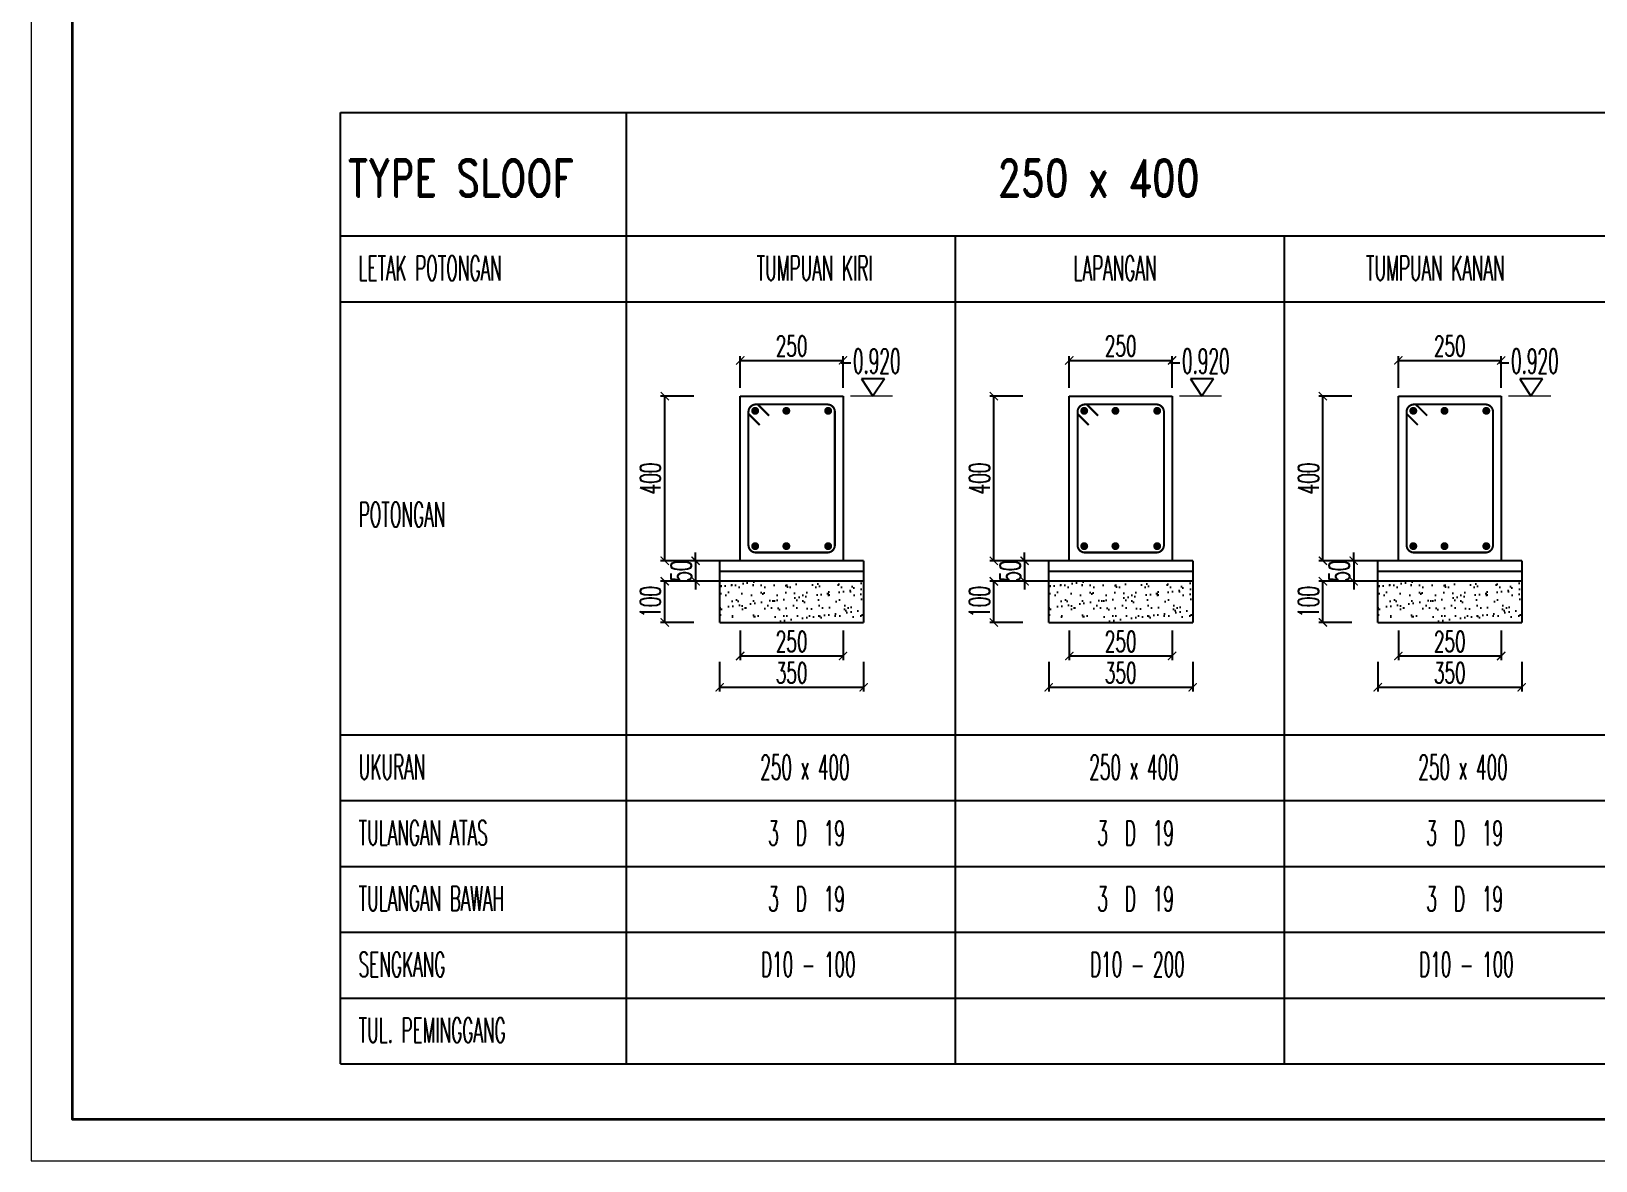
# Model space of a CAD drawing. Header units: inches. Extents: x 266054 to 836293, y -258454 to -102650.
# Drawn here: x 356461 to 375477, y -193542 to -179813 of the extents above; entities that cross this region are included whole.
import ezdxf
from ezdxf.enums import TextEntityAlignment as Align

# ---------------------------------------------------------------- set-up
doc = ezdxf.new("R2010")
doc.units = ezdxf.units.IN
doc.header["$LTSCALE"] = 800
doc.header["$MEASUREMENT"] = 0
for name, color, linetype, lineweight in [('BESI', 1, 'Continuous', 13), ('DIM', 251, 'Continuous', 0), ('GRS KOP', 1, 'Continuous', 35), ('hacht', 8, 'Continuous', 5), ('kop', 7, 'Continuous', 20)]:
    doc.layers.add(name, color=color, linetype=linetype, lineweight=lineweight)
for name, color, linetype in [('HAT', 8, 'Continuous'), ('LOGO', 7, 'Continuous'), ('sloop', 4, 'Continuous'), ('TEXT', 4, 'Continuous'), ('WALL', 7, 'Continuous')]:
    doc.layers.add(name, color=color, linetype=linetype)
doc.styles.add('BARU', font='arial.ttf')
doc.styles.add('rm', font='romans.shx', dxfattribs={"width": 0.6, "height": 250})
doc.styles.add('ROMANS', font='romans.shx', dxfattribs={"width": 0.8, "height": 0.25})
doc.styles.get("Standard").update_dxf_attribs({"font": 'romans.shx'})
doc.styles.add('X1', font='romand.shx', dxfattribs={"width": 0.75})
doc.linetypes.add('BATTING', pattern='A,0.0001,-0.1,[134,ltypeshp.shx,S=0.1,R=0,X=-0.1,Y=0],-0.2,[134,ltypeshp.shx,S=0.1,R=180,X=0.1,Y=0],-0.1', length=0.4001)
doc.dimstyles.new('Copy of 100', dxfattribs={"dimtxt": 200, "dimasz": 100, "dimexe": 50, "dimexo": 100, "dimgap": 50, "dimtad": 1, "dimdec": 0, "dimzin": 0, "dimdsep": 46, "dimtxsty": 'rm', "dimblk": 'ARCHTICK', "dimcen": 0.09, "dimclrd": 16, "dimclre": 16, "dimclrt": 7, "dimadec": 0, "dimazin": 0, "dimtfac": 1, "dimtdec": 0, "dimtix": 1, "dimtmove": 2, "dimatfit": 3, "dimfxl": 0, "dimtolj": 1, "dimtzin": 0, "dimarcsym": 0})

# ---------------------------------------------------------------- blocks, each defined once
blk = doc.blocks.new('kop')
at = {"layer": 'GRS KOP'}
blk.add_lwpolyline([(1, 54), (83, 54), (83, 1), (1, 1)], close=True, dxfattribs=at)
at = {"layer": 'kop', "color": 7}
for p, q in [((0, 55), (0, 0)), ((0, 0), (84, 0))]:
    blk.add_line(p, q, dxfattribs=at)
at = {"layer": 'kop', "style": 'BARU', "flags": 4}
for p, height in [((73.8, 5.4), 0.35), ((80.303, 5.382), 0.25), ((73.8, 4.9), 0.35), ((80.303, 4.882), 0.25), ((73.8, 4.4), 0.35), ((80.303, 4.382), 0.25)]:
    blk.add_attdef('-', p, '', height=height, dxfattribs=at)
at = {"layer": 'kop', "flags": 4}
for tag, p in [('AR-00', (78.057, 2.648)), ('00', (81.238, 2.647))]:
    blk.add_attdef(tag, text='', height=0.35, dxfattribs=at).set_placement(p, align=Align.MIDDLE)
blk = doc.blocks.new('_ArchTick')
at = {"layer": 'LOGO', "color": 0, "const_width": 0.15}
blk.add_lwpolyline([(-0.5, -0.5), (0.5, 0.5)], dxfattribs=at)
blk = doc.blocks.new('*D264')
at = {"layer": 'Defpoints', "color": 0}
for p in [(364161, -184249), (364613, -184249), (364613, -186249)]:
    blk.add_point(p, dxfattribs=at)
at = {"layer": 'DIM', "color": 16, "lineweight": -2}
for p, q in [((364513, -184249), (364111, -184249)), ((364161, -186249), (364161, -184249)), ((364513, -186249), (364111, -186249))]:
    blk.add_line(p, q, dxfattribs=at)
at = {"layer": 'DIM', "color": 16, "lineweight": -2, "xscale": 100, "yscale": 100, "zscale": 100}
for p, rotation in [((364161, -184249), 90), ((364161, -186249), 270)]:
    blk.add_blockref('_ArchTick', p, dxfattribs=dict(at, rotation=rotation))
at = {"layer": 'DIM', "color": 7, "insert": (363986, -185249), "char_height": 250, "attachment_point": 5, "rotation": 90, "style": 'rm'}
blk.add_mtext('\\A1;400', dxfattribs=at)
blk = doc.blocks.new('*D265')
at = {"layer": 'Defpoints', "color": 0}
for p in [(365078, -186996), (366328, -186996), (366328, -187407)]:
    blk.add_point(p, dxfattribs=at)
at = {"layer": 'DIM', "color": 16, "lineweight": -2}
for p, q in [((365078, -187096), (365078, -187457)), ((366328, -187096), (366328, -187457)), ((365078, -187407), (366328, -187407))]:
    blk.add_line(p, q, dxfattribs=at)
at = {"layer": 'DIM', "color": 16, "lineweight": -2, "xscale": 100, "yscale": 100, "zscale": 100, "rotation": 180}
blk.add_blockref('_ArchTick', (365078, -187407), dxfattribs=at)
at = {"layer": 'DIM', "color": 16, "lineweight": -2, "xscale": 100, "yscale": 100, "zscale": 100}
blk.add_blockref('_ArchTick', (366328, -187407), dxfattribs=at)
at = {"layer": 'DIM', "color": 7, "insert": (365703, -187232), "char_height": 250, "attachment_point": 5, "style": 'rm'}
blk.add_mtext('\\A1;250', dxfattribs=at)
blk = doc.blocks.new('*D266')
at = {"layer": 'Defpoints', "color": 0}
for p in [(364828, -187377), (366578, -187377), (366578, -187788)]:
    blk.add_point(p, dxfattribs=at)
at = {"layer": 'DIM', "color": 16, "lineweight": -2}
for p, q in [((364828, -187477), (364828, -187838)), ((366578, -187477), (366578, -187838)), ((364828, -187788), (366578, -187788))]:
    blk.add_line(p, q, dxfattribs=at)
at = {"layer": 'DIM', "color": 16, "lineweight": -2, "xscale": 100, "yscale": 100, "zscale": 100, "rotation": 180}
blk.add_blockref('_ArchTick', (364828, -187788), dxfattribs=at)
at = {"layer": 'DIM', "color": 16, "lineweight": -2, "xscale": 100, "yscale": 100, "zscale": 100}
blk.add_blockref('_ArchTick', (366578, -187788), dxfattribs=at)
at = {"layer": 'DIM', "color": 7, "insert": (365703, -187613), "char_height": 250, "attachment_point": 5, "style": 'rm'}
blk.add_mtext('\\A1;350', dxfattribs=at)
blk = doc.blocks.new('*D267')
at = {"layer": 'Defpoints', "color": 0}
for p in [(364987, -186249), (364535, -186499), (364987, -186499)]:
    blk.add_point(p, dxfattribs=at)
at = {"layer": 'DIM', "color": 16, "lineweight": -2}
for p, q in [((364535, -186249), (364535, -186149)), ((364887, -186249), (364485, -186249)), ((364535, -186249), (364535, -186499)), ((364887, -186499), (364485, -186499)), ((364535, -186499), (364535, -186599))]:
    blk.add_line(p, q, dxfattribs=at)
at = {"layer": 'DIM', "color": 16, "lineweight": -2, "xscale": 100, "yscale": 100, "zscale": 100}
for p, rotation in [((364535, -186249), 270), ((364535, -186499), 90)]:
    blk.add_blockref('_ArchTick', p, dxfattribs=dict(at, rotation=rotation))
at = {"layer": 'DIM', "color": 7, "insert": (364360, -186374), "char_height": 250, "attachment_point": 5, "rotation": 90, "style": 'rm'}
blk.add_mtext('\\A1;50', dxfattribs=at)
blk = doc.blocks.new('*D268')
at = {"layer": 'Defpoints', "color": 0}
for p in [(364161, -186499), (364613, -186499), (364613, -186999)]:
    blk.add_point(p, dxfattribs=at)
at = {"layer": 'DIM', "color": 16, "lineweight": -2}
for p, q in [((364513, -186499), (364111, -186499)), ((364161, -186999), (364161, -186499)), ((364513, -186999), (364111, -186999))]:
    blk.add_line(p, q, dxfattribs=at)
at = {"layer": 'DIM', "color": 16, "lineweight": -2, "xscale": 100, "yscale": 100, "zscale": 100}
for p, rotation in [((364161, -186499), 90), ((364161, -186999), 270)]:
    blk.add_blockref('_ArchTick', p, dxfattribs=dict(at, rotation=rotation))
at = {"layer": 'DIM', "color": 7, "insert": (363986, -186749), "char_height": 250, "attachment_point": 5, "rotation": 90, "style": 'rm'}
blk.add_mtext('\\A1;100', dxfattribs=at)
blk = doc.blocks.new('*D269')
at = {"layer": 'Defpoints', "color": 0}
for p in [(366328, -183814), (365078, -184249), (366328, -184249)]:
    blk.add_point(p, dxfattribs=at)
at = {"layer": 'DIM', "color": 16, "lineweight": -2}
for p, q in [((365078, -184149), (365078, -183764)), ((365078, -183814), (366328, -183814)), ((366328, -184149), (366328, -183764))]:
    blk.add_line(p, q, dxfattribs=at)
at = {"layer": 'DIM', "color": 16, "lineweight": -2, "xscale": 100, "yscale": 100, "zscale": 100, "rotation": 180}
blk.add_blockref('_ArchTick', (365078, -183814), dxfattribs=at)
at = {"layer": 'DIM', "color": 16, "lineweight": -2, "xscale": 100, "yscale": 100, "zscale": 100}
blk.add_blockref('_ArchTick', (366328, -183814), dxfattribs=at)
at = {"layer": 'DIM', "color": 7, "insert": (365703, -183639), "char_height": 250, "attachment_point": 5, "style": 'rm'}
blk.add_mtext('\\A1;250', dxfattribs=at)
blk = doc.blocks.new('*D270')
at = {"layer": 'Defpoints', "color": 0}
for p in [(368161, -184249), (368613, -184249), (368613, -186249)]:
    blk.add_point(p, dxfattribs=at)
at = {"layer": 'DIM', "color": 16, "lineweight": -2}
for p, q in [((368513, -184249), (368111, -184249)), ((368161, -186249), (368161, -184249)), ((368513, -186249), (368111, -186249))]:
    blk.add_line(p, q, dxfattribs=at)
at = {"layer": 'DIM', "color": 16, "lineweight": -2, "xscale": 100, "yscale": 100, "zscale": 100}
for p, rotation in [((368161, -184249), 90), ((368161, -186249), 270)]:
    blk.add_blockref('_ArchTick', p, dxfattribs=dict(at, rotation=rotation))
at = {"layer": 'DIM', "color": 7, "insert": (367986, -185249), "char_height": 250, "attachment_point": 5, "rotation": 90, "style": 'rm'}
blk.add_mtext('\\A1;400', dxfattribs=at)
blk = doc.blocks.new('*D271')
at = {"layer": 'Defpoints', "color": 0}
for p in [(369078, -186996), (370328, -186996), (370328, -187407)]:
    blk.add_point(p, dxfattribs=at)
at = {"layer": 'DIM', "color": 16, "lineweight": -2}
for p, q in [((369078, -187096), (369078, -187457)), ((370328, -187096), (370328, -187457)), ((369078, -187407), (370328, -187407))]:
    blk.add_line(p, q, dxfattribs=at)
at = {"layer": 'DIM', "color": 16, "lineweight": -2, "xscale": 100, "yscale": 100, "zscale": 100, "rotation": 180}
blk.add_blockref('_ArchTick', (369078, -187407), dxfattribs=at)
at = {"layer": 'DIM', "color": 16, "lineweight": -2, "xscale": 100, "yscale": 100, "zscale": 100}
blk.add_blockref('_ArchTick', (370328, -187407), dxfattribs=at)
at = {"layer": 'DIM', "color": 7, "insert": (369703, -187232), "char_height": 250, "attachment_point": 5, "style": 'rm'}
blk.add_mtext('\\A1;250', dxfattribs=at)
blk = doc.blocks.new('*D272')
at = {"layer": 'Defpoints', "color": 0}
for p in [(368828, -187377), (370578, -187377), (370578, -187788)]:
    blk.add_point(p, dxfattribs=at)
at = {"layer": 'DIM', "color": 16, "lineweight": -2}
for p, q in [((368828, -187477), (368828, -187838)), ((370578, -187477), (370578, -187838)), ((368828, -187788), (370578, -187788))]:
    blk.add_line(p, q, dxfattribs=at)
at = {"layer": 'DIM', "color": 16, "lineweight": -2, "xscale": 100, "yscale": 100, "zscale": 100, "rotation": 180}
blk.add_blockref('_ArchTick', (368828, -187788), dxfattribs=at)
at = {"layer": 'DIM', "color": 16, "lineweight": -2, "xscale": 100, "yscale": 100, "zscale": 100}
blk.add_blockref('_ArchTick', (370578, -187788), dxfattribs=at)
at = {"layer": 'DIM', "color": 7, "insert": (369703, -187613), "char_height": 250, "attachment_point": 5, "style": 'rm'}
blk.add_mtext('\\A1;350', dxfattribs=at)
blk = doc.blocks.new('*D273')
at = {"layer": 'Defpoints', "color": 0}
for p in [(368987, -186249), (368535, -186499), (368987, -186499)]:
    blk.add_point(p, dxfattribs=at)
at = {"layer": 'DIM', "color": 16, "lineweight": -2}
for p, q in [((368535, -186249), (368535, -186149)), ((368887, -186249), (368485, -186249)), ((368535, -186249), (368535, -186499)), ((368887, -186499), (368485, -186499)), ((368535, -186499), (368535, -186599))]:
    blk.add_line(p, q, dxfattribs=at)
at = {"layer": 'DIM', "color": 16, "lineweight": -2, "xscale": 100, "yscale": 100, "zscale": 100}
for p, rotation in [((368535, -186249), 270), ((368535, -186499), 90)]:
    blk.add_blockref('_ArchTick', p, dxfattribs=dict(at, rotation=rotation))
at = {"layer": 'DIM', "color": 7, "insert": (368360, -186374), "char_height": 250, "attachment_point": 5, "rotation": 90, "style": 'rm'}
blk.add_mtext('\\A1;50', dxfattribs=at)
blk = doc.blocks.new('*D274')
at = {"layer": 'Defpoints', "color": 0}
for p in [(368161, -186499), (368613, -186499), (368613, -186999)]:
    blk.add_point(p, dxfattribs=at)
at = {"layer": 'DIM', "color": 16, "lineweight": -2}
for p, q in [((368513, -186499), (368111, -186499)), ((368161, -186999), (368161, -186499)), ((368513, -186999), (368111, -186999))]:
    blk.add_line(p, q, dxfattribs=at)
at = {"layer": 'DIM', "color": 16, "lineweight": -2, "xscale": 100, "yscale": 100, "zscale": 100}
for p, rotation in [((368161, -186499), 90), ((368161, -186999), 270)]:
    blk.add_blockref('_ArchTick', p, dxfattribs=dict(at, rotation=rotation))
at = {"layer": 'DIM', "color": 7, "insert": (367986, -186749), "char_height": 250, "attachment_point": 5, "rotation": 90, "style": 'rm'}
blk.add_mtext('\\A1;100', dxfattribs=at)
blk = doc.blocks.new('*D275')
at = {"layer": 'Defpoints', "color": 0}
for p in [(370328, -183814), (369078, -184249), (370328, -184249)]:
    blk.add_point(p, dxfattribs=at)
at = {"layer": 'DIM', "color": 16, "lineweight": -2}
for p, q in [((369078, -184149), (369078, -183764)), ((369078, -183814), (370328, -183814)), ((370328, -184149), (370328, -183764))]:
    blk.add_line(p, q, dxfattribs=at)
at = {"layer": 'DIM', "color": 16, "lineweight": -2, "xscale": 100, "yscale": 100, "zscale": 100, "rotation": 180}
blk.add_blockref('_ArchTick', (369078, -183814), dxfattribs=at)
at = {"layer": 'DIM', "color": 16, "lineweight": -2, "xscale": 100, "yscale": 100, "zscale": 100}
blk.add_blockref('_ArchTick', (370328, -183814), dxfattribs=at)
at = {"layer": 'DIM', "color": 7, "insert": (369703, -183639), "char_height": 250, "attachment_point": 5, "style": 'rm'}
blk.add_mtext('\\A1;250', dxfattribs=at)
blk = doc.blocks.new('*D276')
at = {"layer": 'Defpoints', "color": 0}
for p in [(372161, -184249), (372613, -184249), (372613, -186249)]:
    blk.add_point(p, dxfattribs=at)
at = {"layer": 'DIM', "color": 16, "lineweight": -2}
for p, q in [((372513, -184249), (372111, -184249)), ((372161, -186249), (372161, -184249)), ((372513, -186249), (372111, -186249))]:
    blk.add_line(p, q, dxfattribs=at)
at = {"layer": 'DIM', "color": 16, "lineweight": -2, "xscale": 100, "yscale": 100, "zscale": 100}
for p, rotation in [((372161, -184249), 90), ((372161, -186249), 270)]:
    blk.add_blockref('_ArchTick', p, dxfattribs=dict(at, rotation=rotation))
at = {"layer": 'DIM', "color": 7, "insert": (371986, -185249), "char_height": 250, "attachment_point": 5, "rotation": 90, "style": 'rm'}
blk.add_mtext('\\A1;400', dxfattribs=at)
blk = doc.blocks.new('*D277')
at = {"layer": 'Defpoints', "color": 0}
for p in [(373078, -186996), (374328, -186996), (374328, -187407)]:
    blk.add_point(p, dxfattribs=at)
at = {"layer": 'DIM', "color": 16, "lineweight": -2}
for p, q in [((373078, -187096), (373078, -187457)), ((374328, -187096), (374328, -187457)), ((373078, -187407), (374328, -187407))]:
    blk.add_line(p, q, dxfattribs=at)
at = {"layer": 'DIM', "color": 16, "lineweight": -2, "xscale": 100, "yscale": 100, "zscale": 100, "rotation": 180}
blk.add_blockref('_ArchTick', (373078, -187407), dxfattribs=at)
at = {"layer": 'DIM', "color": 16, "lineweight": -2, "xscale": 100, "yscale": 100, "zscale": 100}
blk.add_blockref('_ArchTick', (374328, -187407), dxfattribs=at)
at = {"layer": 'DIM', "color": 7, "insert": (373703, -187232), "char_height": 250, "attachment_point": 5, "style": 'rm'}
blk.add_mtext('\\A1;250', dxfattribs=at)
blk = doc.blocks.new('*D278')
at = {"layer": 'Defpoints', "color": 0}
for p in [(372828, -187377), (374578, -187377), (374578, -187788)]:
    blk.add_point(p, dxfattribs=at)
at = {"layer": 'DIM', "color": 16, "lineweight": -2}
for p, q in [((372828, -187477), (372828, -187838)), ((374578, -187477), (374578, -187838)), ((372828, -187788), (374578, -187788))]:
    blk.add_line(p, q, dxfattribs=at)
at = {"layer": 'DIM', "color": 16, "lineweight": -2, "xscale": 100, "yscale": 100, "zscale": 100, "rotation": 180}
blk.add_blockref('_ArchTick', (372828, -187788), dxfattribs=at)
at = {"layer": 'DIM', "color": 16, "lineweight": -2, "xscale": 100, "yscale": 100, "zscale": 100}
blk.add_blockref('_ArchTick', (374578, -187788), dxfattribs=at)
at = {"layer": 'DIM', "color": 7, "insert": (373703, -187613), "char_height": 250, "attachment_point": 5, "style": 'rm'}
blk.add_mtext('\\A1;350', dxfattribs=at)
blk = doc.blocks.new('*D279')
at = {"layer": 'Defpoints', "color": 0}
for p in [(372987, -186249), (372535, -186499), (372987, -186499)]:
    blk.add_point(p, dxfattribs=at)
at = {"layer": 'DIM', "color": 16, "lineweight": -2}
for p, q in [((372535, -186249), (372535, -186149)), ((372887, -186249), (372485, -186249)), ((372535, -186249), (372535, -186499)), ((372887, -186499), (372485, -186499)), ((372535, -186499), (372535, -186599))]:
    blk.add_line(p, q, dxfattribs=at)
at = {"layer": 'DIM', "color": 16, "lineweight": -2, "xscale": 100, "yscale": 100, "zscale": 100}
for p, rotation in [((372535, -186249), 270), ((372535, -186499), 90)]:
    blk.add_blockref('_ArchTick', p, dxfattribs=dict(at, rotation=rotation))
at = {"layer": 'DIM', "color": 7, "insert": (372360, -186374), "char_height": 250, "attachment_point": 5, "rotation": 90, "style": 'rm'}
blk.add_mtext('\\A1;50', dxfattribs=at)
blk = doc.blocks.new('*D280')
at = {"layer": 'Defpoints', "color": 0}
for p in [(372161, -186499), (372613, -186499), (372613, -186999)]:
    blk.add_point(p, dxfattribs=at)
at = {"layer": 'DIM', "color": 16, "lineweight": -2}
for p, q in [((372513, -186499), (372111, -186499)), ((372161, -186999), (372161, -186499)), ((372513, -186999), (372111, -186999))]:
    blk.add_line(p, q, dxfattribs=at)
at = {"layer": 'DIM', "color": 16, "lineweight": -2, "xscale": 100, "yscale": 100, "zscale": 100}
for p, rotation in [((372161, -186499), 90), ((372161, -186999), 270)]:
    blk.add_blockref('_ArchTick', p, dxfattribs=dict(at, rotation=rotation))
at = {"layer": 'DIM', "color": 7, "insert": (371986, -186749), "char_height": 250, "attachment_point": 5, "rotation": 90, "style": 'rm'}
blk.add_mtext('\\A1;100', dxfattribs=at)
blk = doc.blocks.new('*D281')
at = {"layer": 'Defpoints', "color": 0}
for p in [(374328, -183814), (373078, -184249), (374328, -184249)]:
    blk.add_point(p, dxfattribs=at)
at = {"layer": 'DIM', "color": 16, "lineweight": -2}
for p, q in [((373078, -184149), (373078, -183764)), ((373078, -183814), (374328, -183814)), ((374328, -184149), (374328, -183764))]:
    blk.add_line(p, q, dxfattribs=at)
at = {"layer": 'DIM', "color": 16, "lineweight": -2, "xscale": 100, "yscale": 100, "zscale": 100, "rotation": 180}
blk.add_blockref('_ArchTick', (373078, -183814), dxfattribs=at)
at = {"layer": 'DIM', "color": 16, "lineweight": -2, "xscale": 100, "yscale": 100, "zscale": 100}
blk.add_blockref('_ArchTick', (374328, -183814), dxfattribs=at)
at = {"layer": 'DIM', "color": 7, "insert": (373703, -183639), "char_height": 250, "attachment_point": 5, "style": 'rm'}
blk.add_mtext('\\A1;250', dxfattribs=at)

msp = doc.modelspace()

# ---------------------------------------------------------------- hatches: boundary and pattern name
at = {"layer": 'HAT', "linetype": 'Continuous', "ltscale": 6}
h = msp.add_hatch(dxfattribs=at)
h.set_pattern_fill('AR-SAND', color=256, scale=100, style=0)
h.set_pattern_definition([(37.5, (152267.74, -104248.58), (-6.29934, 192.68238), [0, -152, 0, -170, 0, -162.5]), (7.5, (152267.74, -104248.58), (176.97767, 282.2146), [0, -82, 0, -137, 0, -52.5]), (327.5, (152144.74, -104248.58), (311.41419, 0.5659), [0, -50, 0, -180, 0, -235]), (317.5, (152144.74, -104248.58), (300.61266, 87.76756), [0, -25, 0, -118, 0, -135])])
h.paths.add_polyline_path([(364828.4, -186499.3), (364828.4, -186999.3), (366578.4, -186999.3), (366578.4, -186499.3)])
h = msp.add_hatch(dxfattribs=at)
h.set_pattern_fill('AR-SAND', color=256, scale=100, style=0)
h.set_pattern_definition([(37.5, (156267.74, -104248.58), (-6.29934, 192.68238), [0, -152, 0, -170, 0, -162.5]), (7.5, (156267.74, -104248.58), (176.97767, 282.2146), [0, -82, 0, -137, 0, -52.5]), (327.5, (156144.74, -104248.58), (311.41419, 0.5659), [0, -50, 0, -180, 0, -235]), (317.5, (156144.74, -104248.58), (300.61266, 87.76756), [0, -25, 0, -118, 0, -135])])
h.paths.add_polyline_path([(368828.4, -186499.3), (368828.4, -186999.3), (370578.4, -186999.3), (370578.4, -186499.3)])
h = msp.add_hatch(dxfattribs=at)
h.set_pattern_fill('AR-SAND', color=256, scale=100, style=0)
h.set_pattern_definition([(37.5, (160267.74, -104248.58), (-6.29934, 192.68238), [0, -152, 0, -170, 0, -162.5]), (7.5, (160267.74, -104248.58), (176.97767, 282.2146), [0, -82, 0, -137, 0, -52.5]), (327.5, (160144.74, -104248.58), (311.41419, 0.5659), [0, -50, 0, -180, 0, -235]), (317.5, (160144.74, -104248.58), (300.61266, 87.76756), [0, -25, 0, -118, 0, -135])])
h.paths.add_polyline_path([(372828.4, -186499.3), (372828.4, -186999.3), (374578.4, -186999.3), (374578.4, -186499.3)])

# ---------------------------------------------------------------- linework, layer by layer
for p, q in [((360220.3, -192364.7), (360220.3, -180800.6)), ((360220.3, -180800.6), (363690.8, -180800.6)), ((363690.8, -180800.6), (375690.8, -180800.6)), ((360220.3, -182300.6), (363690.8, -182300.6)), ((363690.8, -182300.6), (375690.8, -182300.6)), ((360220.3, -183100.6), (363690.8, -183100.6)), ((363690.8, -183100.6), (375690.8, -183100.6)), ((360220.3, -188364.7), (363690.8, -188364.7)), ((363690.8, -188364.7), (375690.8, -188364.7)), ((360220.3, -189164.7), (363690.8, -189164.7)), ((363690.8, -189164.7), (375690.8, -189164.7)), ((360220.3, -189964.7), (363690.8, -189964.7)), ((363690.8, -189964.7), (375690.8, -189964.7)), ((360220.3, -190764.7), (363690.8, -190764.7)), ((363690.8, -190764.7), (375690.8, -190764.7)), ((360220.3, -191564.7), (363690.8, -191564.7)), ((363690.8, -191564.7), (375690.8, -191564.7)), ((360220.3, -192364.7), (363690.8, -192364.7)), ((363690.8, -192364.7), (375690.8, -192364.7))]:
    msp.add_line(p, q)
at = {"ltscale": 3}
for p, q in [((363690.8, -180800.6), (363690.8, -192364.7)), ((363690.8, -180800.6), (363690.8, -192364.7)), ((363690.8, -180800.6), (363690.8, -192364.7)), ((363690.8, -180800.6), (363690.8, -190959.2)), ((367690.8, -182300.6), (367690.8, -192364.7)), ((367690.8, -182300.6), (367690.8, -192364.7)), ((371690.8, -182300.6), (371690.8, -192364.7)), ((371690.8, -182300.6), (371690.8, -192364.7))]:
    msp.add_line(p, q, dxfattribs=at)
at = {"layer": 'BESI', "const_width": 25}
for points in [[(365314.9, -184598.9), (365178.4, -184462.4), (365178.4, -184439.3, -0.4142136), (365268.4, -184349.3), (366138.4, -184349.3, -0.4142136), (366228.4, -184439.3), (366228.4, -186059.3, -0.4142136), (366138.4, -186149.3), (365268.4, -186149.3, -0.4142136), (365178.4, -186059.3), (365178.4, -184439.3, -0.4142136), (365268.4, -184349.3), (365291.5, -184349.3), (365428, -184485.7)], [(369314.9, -184598.9), (369178.4, -184462.4), (369178.4, -184439.3, -0.4142136), (369268.4, -184349.3), (370138.4, -184349.3, -0.4142136), (370228.4, -184439.3), (370228.4, -186059.3, -0.4142136), (370138.4, -186149.3), (369268.4, -186149.3, -0.4142136), (369178.4, -186059.3), (369178.4, -184439.3, -0.4142136), (369268.4, -184349.3), (369291.5, -184349.3), (369428, -184485.7)], [(373314.9, -184598.9), (373178.4, -184462.4), (373178.4, -184439.3, -0.4142136), (373268.4, -184349.3), (374138.4, -184349.3, -0.4142136), (374228.4, -184439.3), (374228.4, -186059.3, -0.4142136), (374138.4, -186149.3), (373268.4, -186149.3, -0.4142136), (373178.4, -186059.3), (373178.4, -184439.3, -0.4142136), (373268.4, -184349.3), (373291.5, -184349.3), (373428, -184485.7)]]:
    msp.add_lwpolyline(points, format="xyb", dxfattribs=at)
at = {"layer": 'DIM'}
for p, q in [((366930.2, -184249.3), (366417.9, -184249.3)), ((370930.2, -184249.3), (370417.9, -184249.3)), ((374930.2, -184249.3), (374417.9, -184249.3))]:
    msp.add_line(p, q, dxfattribs=at)
at = {"layer": 'hacht'}
for p in [(365638.9, -184426.8), (369638.9, -184426.8), (373638.9, -184426.8), (365638.9, -186071.7), (369638.9, -186071.7), (373638.9, -186071.7)]:
    msp.add_point(p, dxfattribs=at)
at = {"layer": 'HAT', "linetype": 'BATTING', "ltscale": 0.4}
for p, q in [((364828.4, -186374.3), (366578.4, -186374.3)), ((368828.4, -186374.3), (370578.4, -186374.3)), ((372828.4, -186374.3), (374578.4, -186374.3))]:
    msp.add_line(p, q, dxfattribs=at)
at = {"layer": 'HAT', "const_width": 48}
for points in [[(365235.8, -184426.8, 1), (365283.8, -184426.8, 1)], [(365614.9, -184426.8, 1), (365662.9, -184426.8, 1)], [(366171, -184426.8, -1), (366123, -184426.8, -1)], [(369235.8, -184426.8, 1), (369283.8, -184426.8, 1)], [(369614.9, -184426.8, 1), (369662.9, -184426.8, 1)], [(370171, -184426.8, -1), (370123, -184426.8, -1)], [(373235.8, -184426.8, 1), (373283.8, -184426.8, 1)], [(373614.9, -184426.8, 1), (373662.9, -184426.8, 1)], [(374171, -184426.8, -1), (374123, -184426.8, -1)], [(365235.8, -186071.7, -1), (365283.8, -186071.7, -1)], [(365614.9, -186071.7, -1), (365662.9, -186071.7, -1)], [(366171, -186071.7, 1), (366123, -186071.7, 1)], [(369235.8, -186071.7, -1), (369283.8, -186071.7, -1)], [(369614.9, -186071.7, -1), (369662.9, -186071.7, -1)], [(370171, -186071.7, 1), (370123, -186071.7, 1)], [(373235.8, -186071.7, -1), (373283.8, -186071.7, -1)], [(373614.9, -186071.7, -1), (373662.9, -186071.7, -1)], [(374171, -186071.7, 1), (374123, -186071.7, 1)]]:
    msp.add_lwpolyline(points, format="xyb", close=True, dxfattribs=at)
at = {"layer": 'sloop'}
for p, q in [((365078.4, -186249.3), (365078.4, -184249.3)), ((365078.4, -184249.3), (366328.4, -184249.3)), ((366328.4, -184249.3), (366328.4, -186249.3)), ((369078.4, -186249.3), (369078.4, -184249.3)), ((369078.4, -184249.3), (370328.4, -184249.3)), ((370328.4, -184249.3), (370328.4, -186249.3)), ((373078.4, -186249.3), (373078.4, -184249.3)), ((373078.4, -184249.3), (374328.4, -184249.3)), ((374328.4, -184249.3), (374328.4, -186249.3)), ((366578.4, -186249.3), (364828.4, -186249.3)), ((364828.4, -186999.3), (364828.4, -186249.3)), ((366578.4, -186249.3), (366578.4, -186999.3)), ((370578.4, -186249.3), (368828.4, -186249.3)), ((368828.4, -186999.3), (368828.4, -186249.3)), ((370578.4, -186249.3), (370578.4, -186999.3)), ((374578.4, -186249.3), (372828.4, -186249.3)), ((372828.4, -186999.3), (372828.4, -186249.3)), ((374578.4, -186249.3), (374578.4, -186999.3)), ((366578.4, -186499.3), (364828.4, -186499.3)), ((370578.4, -186499.3), (368828.4, -186499.3)), ((374578.4, -186499.3), (372828.4, -186499.3)), ((364828.4, -186999.3), (366578.4, -186999.3)), ((368828.4, -186999.3), (370578.4, -186999.3)), ((372828.4, -186999.3), (374578.4, -186999.3))]:
    msp.add_line(p, q, dxfattribs=at)
at = {"layer": 'WALL'}
for p, q in [((366832.3, -184039), (366553.1, -184039)), ((366553.1, -184039), (366689.7, -184249.3)), ((366832.3, -184039), (366689.7, -184249.3)), ((370832.3, -184039), (370553.1, -184039)), ((370553.1, -184039), (370689.7, -184249.3)), ((370832.3, -184039), (370689.7, -184249.3)), ((374832.3, -184039), (374553.1, -184039)), ((374553.1, -184039), (374689.7, -184249.3)), ((374832.3, -184039), (374689.7, -184249.3))]:
    msp.add_line(p, q, dxfattribs=at)

# ---------------------------------------------------------------- block references
at = {"layer": 'kop', "xscale": 500, "yscale": 500, "zscale": 500}
msp.add_blockref('kop', (356460.8, -193542.5), dxfattribs=at)

# ---------------------------------------------------------------- texts
at = {"layer": 'TEXT'}
for s, height, style, width, p in [('TYPE SLOOF', 450, 'X1', 0.75, (360309, -181821.7)), ('250 x 400', 450, 'X1', 0.75, (368203, -181821.7)), ('LETAK POTONGAN', 300, 'ROMANS', 0.5, (360437.5, -182842.4)), ('TUMPUAN KIRI', 300, 'ROMANS', 0.5, (365278.3, -182842.4)), ('LAPANGAN ', 300, 'ROMANS', 0.5, (369129.5, -182842.4)), ('TUMPUAN KANAN', 300, 'ROMANS', 0.5, (372685.2, -182842.4)), ('-0.920', 300, 'ROMANS', 0.5, (366281, -183971.6, -7874.3)), ('-0.920', 300, 'ROMANS', 0.5, (370281, -183971.6, -7874.3)), ('-0.920', 300, 'ROMANS', 0.5, (374281, -183971.6, -7874.3)), ('POTONGAN', 300, 'ROMANS', 0.5, (360439.7, -185836.2)), ('UKURAN', 300, 'ROMANS', 0.5, (360439.7, -188906.4)), ('250 x 400', 300, 'ROMANS', 0.5, (365321.4, -188909.9)), ('250 x 400', 300, 'ROMANS', 0.5, (369321.4, -188909.9)), ('250 x 400', 300, 'ROMANS', 0.5, (373321.4, -188909.9)), ('TULANGAN ATAS', 300, 'ROMANS', 0.5, (360439.7, -189706.4)), ('3  D  19', 300, 'ROMANS', 0.5, (365418, -189709.9)), ('3  D  19', 300, 'ROMANS', 0.5, (369418, -189709.9)), ('3  D  19', 300, 'ROMANS', 0.5, (373418, -189709.9)), ('TULANGAN BAWAH', 300, 'ROMANS', 0.5, (360439.7, -190506.4)), ('3  D  19', 300, 'ROMANS', 0.5, (365418, -190509.9)), ('3  D  19', 300, 'ROMANS', 0.5, (369418, -190509.9)), ('3  D  19', 300, 'ROMANS', 0.5, (373418, -190509.9)), ('SENGKANG', 300, 'ROMANS', 0.5, (360439.7, -191306.4)), ('D10 - 100', 300, 'ROMANS', 0.5, (365330.5, -191306.4)), ('D10 - 200', 300, 'ROMANS', 0.5, (369330.5, -191306.4)), ('D10 - 100', 300, 'ROMANS', 0.5, (373330.5, -191306.4)), ('TUL. PEMINGGANG', 300, 'ROMANS', 0.5, (360439.7, -192106.4))]:
    msp.add_text(s, height=height, dxfattribs=dict(at, style=style, width=width)).set_placement(p)

# ---------------------------------------------------------------- dimensions: what is measured, and where the dimension line sits
at = {"layer": 'DIM'}
for base, p1, p2, picture, middle in [((366328.4, -183814), (365078.4, -184249.3), (366328.4, -184249.3), '*D269', (365703.4, -183639)), ((370328.4, -183814), (369078.4, -184249.3), (370328.4, -184249.3), '*D275', (369703.4, -183639)), ((374328.4, -183814), (373078.4, -184249.3), (374328.4, -184249.3), '*D281', (373703.4, -183639)), ((366328.4, -187407.1), (365078.4, -186996.2), (366328.4, -186996.2), '*D265', (365703.4, -187232.1)), ((370328.4, -187407.1), (369078.4, -186996.2), (370328.4, -186996.2), '*D271', (369703.4, -187232.1)), ((374328.4, -187407.1), (373078.4, -186996.2), (374328.4, -186996.2), '*D277', (373703.4, -187232.1)), ((366578.4, -187787.9), (364828.4, -187376.9), (366578.4, -187376.9), '*D266', (365703.4, -187612.9)), ((370578.4, -187787.9), (368828.4, -187376.9), (370578.4, -187376.9), '*D272', (369703.4, -187612.9)), ((374578.4, -187787.9), (372828.4, -187376.9), (374578.4, -187376.9), '*D278', (373703.4, -187612.9))]:
    dim = msp.add_linear_dim(base=base, p1=p1, p2=p2, dimstyle='Copy of 100', override={"dimlfac": 0.2}, dxfattribs=at)
    dim.commit()
    dim.dimension.update_dxf_attribs({"geometry": picture, "text_midpoint": middle})
for base, p1, p2, angle, picture, middle in [((364161.2, -184249.3), (364612.9, -186249.3), (364612.9, -184249.3), 90, '*D264', (363986.2, -185249.3)), ((368161.2, -184249.3), (368612.9, -186249.3), (368612.9, -184249.3), 90, '*D270', (367986.2, -185249.3)), ((372161.2, -184249.3), (372612.9, -186249.3), (372612.9, -184249.3), 90, '*D276', (371986.2, -185249.3)), ((364535, -186499.3), (364986.7, -186249.3), (364986.7, -186499.3), 270, '*D267', (364360, -186374.3)), ((368535, -186499.3), (368986.7, -186249.3), (368986.7, -186499.3), 270, '*D273', (368360, -186374.3)), ((372535, -186499.3), (372986.7, -186249.3), (372986.7, -186499.3), 270, '*D279', (372360, -186374.3)), ((364161.2, -186499.3), (364612.9, -186999.3), (364612.9, -186499.3), 90, '*D268', (363986.2, -186749.3)), ((368161.2, -186499.3), (368612.9, -186999.3), (368612.9, -186499.3), 90, '*D274', (367986.2, -186749.3)), ((372161.2, -186499.3), (372612.9, -186999.3), (372612.9, -186499.3), 90, '*D280', (371986.2, -186749.3))]:
    dim = msp.add_linear_dim(base=base, p1=p1, p2=p2, angle=angle, dimstyle='Copy of 100', override={"dimlfac": 0.2}, dxfattribs=at)
    dim.commit()
    dim.dimension.update_dxf_attribs({"geometry": picture, "text_midpoint": middle})

doc.saveas('drawing.dxf')
